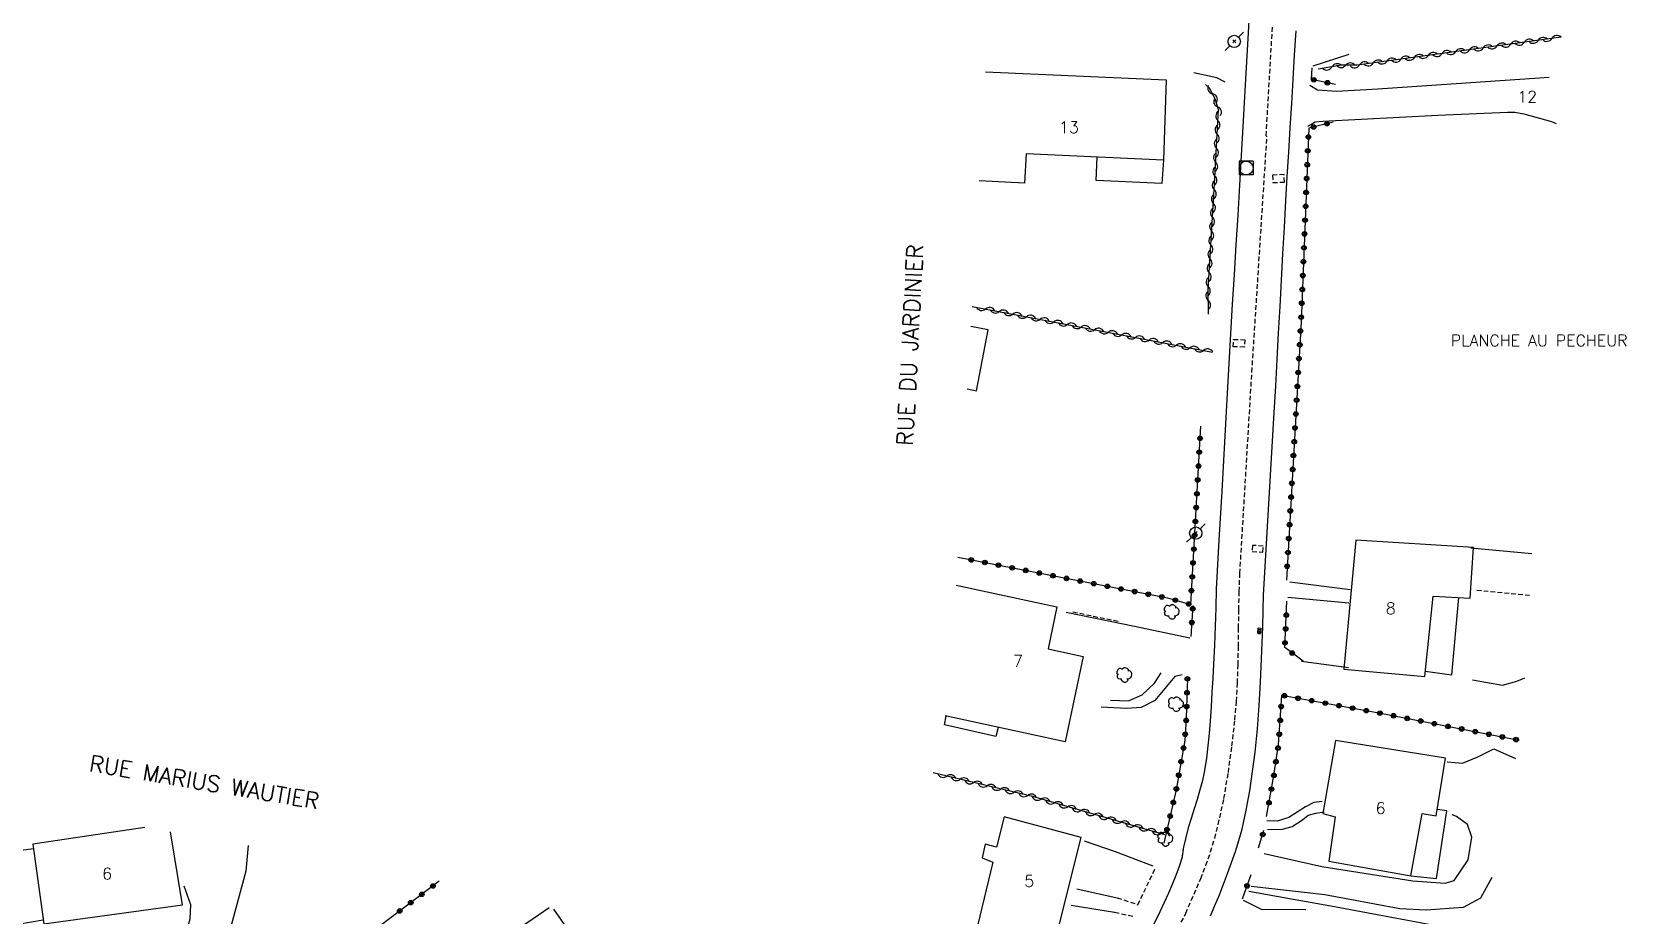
# Model space of a CAD drawing. Header units: millimetres. Extents: x 149000 to 150004, y 153000 to 154002.
# Drawn here: x 149618.2 to 149790.6, y 153396.6 to 153492.1 of the extents above; entities that cross this region are included whole.
import ezdxf
from ezdxf.enums import TextEntityAlignment as Align

# ---------------------------------------------------------------- set-up
doc = ezdxf.new("R2010")
doc.units = ezdxf.units.MM
doc.linetypes.add('DASHED', pattern=[0.75, 0.5, -0.25])
doc.layers.get('0').update_dxf_attribs({"linetype": 'CONTINUOUS'})
for name, color, linetype in [('W0001', 6, 'DASHED'), ('W0014', 7, 'CONTINUOUS'), ('W0017', 7, 'CONTINUOUS'), ('W0101', 7, 'CONTINUOUS'), ('W0104', 1, 'CONTINUOUS'), ('W0112', 1, 'DASHED'), ('W0300', 7, 'CONTINUOUS'), ('W0310', 3, 'CONTINUOUS'), ('W0323', 7, 'CONTINUOUS'), ('W0401', 7, 'CONTINUOUS'), ('W0420', 7, 'CONTINUOUS'), ('W0473', 7, 'CONTINUOUS'), ('W0983', 7, 'CONTINUOUS'), ('W0989', 7, 'CONTINUOUS'), ('W0991', 7, 'CONTINUOUS')]:
    doc.layers.add(name, color=color, linetype=linetype)
doc.styles.get("Standard").update_dxf_attribs({"font": 'romans.shx', "width": 0.85})

# ---------------------------------------------------------------- blocks, each defined once
blk = doc.blocks.new('T473')
for p, q in [((-0.166667, 0.166667), (0.166667, -0.166667)), ((-0.166667, -0.166667), (0.166667, 0.166667)), ((0.500001, 0.500001), (1.000002, 1.000002)), ((-1.000002, -1.000002), (-0.500001, -0.500001))]:
    blk.add_line(p, q)
blk.add_ellipse((0, 0), major_axis=(0.471405, 0.471405), ratio=1, start_param=5.4977871438, end_param=11.780972451)
blk = doc.blocks.new('T420')
for p, q in [((0.75, 0.75), (-0.75, 0.75)), ((-0.75, 0.75), (-0.75, -0.75)), ((0.75, 0.75), (0.75, -0.75)), ((0.75, -0.75), (-0.75, -0.75))]:
    blk.add_line(p, q)
blk.add_ellipse((0, 0), major_axis=(-0.53, 0.53), ratio=1, start_param=3.926991, end_param=10.210176)
blk = doc.blocks.new('T300')
for p, q in [((-0.8, 0.51), (-0.86, 0.34)), ((-0.86, 0.34), (-0.86, 0.17)), ((-0.86, 0.17), (-0.74, 0.06)), ((-0.69, 0.63), (-0.8, 0.51)), ((-0.8, -0.06), (-0.74, 0.06)), ((-0.74, 0.06), (-0.69, 0.11)), ((-0.57, 0.69), (-0.69, 0.63)), ((-0.46, 0.69), (-0.57, 0.69)), ((-0.29, 0.63), (-0.46, 0.69)), ((-0.29, 0.63), (-0.17, 0.74)), ((-0.23, 0.57), (-0.29, 0.63)), ((-0.17, 0.74), (-0.06, 0.8)), ((-0.06, 0.8), (0.06, 0.8)), ((0.06, 0.8), (0.23, 0.74)), ((0.23, 0.74), (0.34, 0.63)), ((0.34, 0.63), (0.4, 0.51)), ((0.46, 0.46), (0.34, 0.46)), ((0.4, 0.51), (0.4, 0.46)), ((0.57, 0.4), (0.46, 0.46)), ((0.57, 0.4), (0.69, 0.29)), ((0.69, 0.29), (0.74, 0.17)), ((0.74, 0.06), (0.69, -0.17)), ((0.74, 0.17), (0.74, 0.06)), ((-0.8, -0.17), (-0.8, -0.06)), ((-0.8, -0.23), (-0.8, -0.17)), ((-0.74, -0.34), (-0.8, -0.23)), ((-0.69, -0.4), (-0.74, -0.34)), ((-0.51, -0.46), (-0.69, -0.4)), ((-0.4, -0.46), (-0.51, -0.46)), ((-0.4, -0.46), (-0.34, -0.46)), ((-0.34, -0.46), (-0.34, -0.4)), ((-0.34, -0.51), (-0.34, -0.46)), ((-0.29, -0.63), (-0.34, -0.51)), ((-0.17, -0.74), (-0.29, -0.63)), ((-0.06, -0.8), (-0.17, -0.74)), ((0.06, -0.8), (-0.06, -0.8)), ((0.17, -0.74), (0.06, -0.8)), ((0.23, -0.69), (0.17, -0.74)), ((0.29, -0.46), (0.23, -0.46)), ((0.29, -0.63), (0.23, -0.69)), ((0.46, -0.4), (0.29, -0.46)), ((0.34, -0.51), (0.29, -0.63)), ((0.34, -0.51), (0.34, -0.46)), ((0.57, -0.34), (0.46, -0.4)), ((0.63, -0.29), (0.57, -0.34)), ((0.69, -0.17), (0.63, -0.29))]:
    blk.add_line(p, q)
blk = doc.blocks.new('T401')
for p, q in [((-0.3, 0.3), (0, 0.3)), ((-0.3, -0.25), (-0.3, 0.3)), ((-0.3, 0.15), (0, 0.15)), ((-0.3, 0), (0, 0)), ((0, 0.3), (0, -0.25)), ((-0.3, -0.15), (0, -0.15)), ((-0.3, -0.25), (-0.3, -0.3)), ((-0.3, -0.3), (0, -0.3)), ((0, -0.3), (0, -0.25))]:
    blk.add_line(p, q)
blk = doc.blocks.new('t310o')
at = {"color": 0, "linetype": 'Continuous'}
for centre, start, end in [((-0.5, 0.38), 216.8699, 323.1304), ((0.5, -0.37), 36.8699, 143.1303)]:
    blk.add_arc(centre, 0.625, start, end, dxfattribs=at)
blk = doc.blocks.new('t323o')
at = {"color": 0, "linetype": 'Continuous'}
for radius in [0.25, 0.15]:
    blk.add_circle((0, 0), radius, dxfattribs=at)

msp = doc.modelspace()

# ---------------------------------------------------------------- linework, layer by layer
at = {"layer": 'W0001'}
msp.add_lwpolyline([(149741.16, 153393.1), (149742.95, 153396.77), (149744.58, 153400.52), (149745.14, 153401.96), (149745.64, 153403.41), (149746.09, 153404.88), (149746.47, 153406.38), (149747.08, 153409.18), (149747.56, 153412.01), (149747.95, 153414.86), (149748.27, 153417.71), (149748.44, 153419.68), (149748.55, 153421.67), (149748.62, 153423.65), (149748.65, 153425.63), (149748.67, 153427.61), (149748.69, 153429.59), (149748.73, 153431.57), (149748.81, 153433.55), (149750.11, 153455.33), (149751.74, 153480.81), (149751.65, 153480.89), (149752.34, 153492.8)], dxfattribs=at)
at = {"layer": 'W0014'}
for points in [[(149749.85, 153494.6), (149749.67, 153491.42), (149749.49, 153488.25), (149749.31, 153485.08), (149749.13, 153481.9), (149748.94, 153478.73), (149748.76, 153475.52), (149748.57, 153472.31), (149748.37, 153469.1), (149748.18, 153465.89), (149747.99, 153462.68), (149747.8, 153459.47), (149747.61, 153456.26), (149747.43, 153453.05), (149747.13, 153447.75), (149746.84, 153442.45), (149746.55, 153437.15), (149746.26, 153431.84)], [(149751.36, 153431.19), (149751.66, 153436.13), (149751.95, 153441.07), (149752.24, 153446.01), (149752.52, 153450.95), (149752.69, 153453.81), (149752.85, 153456.67), (149753, 153459.54), (149753.16, 153462.4), (149753.31, 153465.26), (149753.47, 153468.12), (149753.63, 153470.98), (149753.79, 153473.85), (149753.94, 153476.47), (149754.1, 153479.1), (149754.26, 153481.73), (149754.41, 153484.36), (149754.57, 153486.98), (149754.73, 153489.61), (149754.88, 153492.24)], [(149746.26, 153431.84), (149746.2, 153429.82), (149746.13, 153427.79), (149746.05, 153425.76), (149745.96, 153423.73), (149745.88, 153422.19), (149745.79, 153420.65), (149745.69, 153419.11), (149745.58, 153417.57), (149745.47, 153416.23), (149745.36, 153414.88), (149745.21, 153413.54), (149744.99, 153412.2), (149744.77, 153411.15), (149744.49, 153410.11), (149744.19, 153409.08), (149743.87, 153408.06), (149743.54, 153407.03), (149743.23, 153406), (149742.95, 153404.97), (149742.7, 153403.92), (149742.68, 153403.79), (149742.66, 153403.65), (149742.64, 153403.51), (149742.63, 153403.38), (149742.62, 153403.24), (149742.6, 153403.1), (149742.58, 153402.97), (149742.55, 153402.83), (149742.25, 153401.83), (149741.89, 153400.85), (149741.49, 153399.88), (149741.08, 153398.93), (149740.16, 153396.92), (149739.19, 153394.93)], [(149745.62, 153396.5), (149746.11, 153397.63), (149746.59, 153398.76), (149747.05, 153399.91), (149747.48, 153401.07), (149747.91, 153402.25), (149748.33, 153403.44), (149748.71, 153404.65), (149749.04, 153405.87), (149749.5, 153407.93), (149749.87, 153410.02), (149750.18, 153412.11), (149750.45, 153414.21), (149750.71, 153416.73), (149750.89, 153419.26), (149751.03, 153421.78), (149751.15, 153424.31), (149751.23, 153426.04), (149751.29, 153427.76), (149751.33, 153429.49), (149751.36, 153431.21)]]:
    msp.add_lwpolyline(points, dxfattribs=at)
at = {"layer": 'W0017'}
for points in [[(149756.72, 153488.45), (149760.62, 153489.72)], [(149747.2, 153486.69), (149746.33, 153487.15), (149743.82, 153487.7)], [(149756.36, 153486.34), (149757.22, 153485.86), (149759.26, 153485.69), (149763.74, 153485.97), (149782.24, 153487.23)], [(149756.15, 153481.93), (149756.5, 153482.11), (149756.95, 153482.38), (149757.79, 153482.46), (149770.23, 153483.1), (149777.74, 153483.44), (149778.53, 153483.44), (149779.51, 153483.24), (149782.52, 153482.42), (149783.01, 153482.21)], [(149773.78, 153436.32), (149780.39, 153435.69)], [(149754.2, 153432.63), (149760.74, 153431.78)], [(149760.58, 153430.33), (149754.01, 153430.93)], [(149730.01, 153429.35), (149737.42, 153427.83), (149743.41, 153426.58)], [(149734.83, 153419.84), (149736.77, 153419.77), (149738.25, 153420.39), (149739.58, 153421.67), (149740.29, 153422.79)], [(149755.47, 153424.03), (149760.56, 153423.37)], [(149742.55, 153422.57), (149741.79, 153422.37), (149739.6, 153419.79), (149738.12, 153419.03), (149736.6, 153418.92), (149733.82, 153419.07)], [(149773.95, 153422.01), (149777.22, 153421.45), (149778.77, 153421.87), (149779.63, 153422.25)], [(149771.24, 153413.14), (149772.87, 153413), (149774.55, 153413.7), (149776.29, 153414.57), (149778.61, 153413.5)], [(149757.69, 153408.88), (149756.79, 153408.77), (149755.9, 153408.27), (149754.1, 153407.15), (149752.85, 153406.75), (149751.73, 153406.76)], [(149751.42, 153403.24), (149757.68, 153401.82), (149767.53, 153400.27), (149771.01, 153400.04), (149772, 153400.32), (149773.49, 153402.57), (149773.91, 153405.02), (149773.42, 153406.36), (149772.25, 153407.24), (149771.78, 153407.42)], [(149751.78, 153405.85), (149753.41, 153405.87), (149754.45, 153406.17), (149755.57, 153406.89), (149756.18, 153407.38), (149757.03, 153407.6), (149757.93, 153407.74)], [(149641.56, 153404.1), (149641.32, 153401.32), (149639.5, 153394.65), (149636.23, 153388.17), (149632.53, 153381.42), (149631.69, 153379.01)], [(149739.42, 153401.86), (149735.35, 153403.43), (149732.02, 153404.56)], [(149776.07, 153400.65), (149774.83, 153398.41), (149772.97, 153397.38), (149768.95, 153397.09), (149766.09, 153397.25), (149757.98, 153398.78), (149750.04, 153399.66)], [(149628.57, 153379.71), (149630.42, 153384.2), (149633.39, 153389.57), (149635.29, 153396.18), (149635.37, 153397.69), (149634.63, 153399.71)], [(149731.17, 153399.41), (149735.54, 153398.45)], [(149735.26, 153396.86), (149730.57, 153397.62)], [(149749.17, 153398.18), (149751.1, 153397.21), (149755.95, 153397.18)]]:
    msp.add_lwpolyline(points, dxfattribs=at)
at = {"layer": 'W0101'}
for points in [[(149721.29, 153487.79), (149740.84, 153486.95), (149740.55, 153478.25), (149725.68, 153478.94), (149725.53, 153475.76), (149720.62, 153476)], [(149720.32, 153453.29), (149721.57, 153459.9), (149719.72, 153460.26)], [(149719.33, 153453.5), (149720.32, 153453.29)], [(149718.11, 153432.25), (149729.01, 153429.93), (149728.08, 153425.39), (149731.87, 153424.54), (149729.9, 153415.3), (149716.95, 153418.12)], [(149630.37, 153406.06), (149618.27, 153404.26), (149619.45, 153395.63)], [(149619.45, 153395.63), (149634.45, 153397.68), (149633.16, 153405.57)], [(149674.12, 153397.35), (149668.14, 153393.26), (149670.59, 153389.86), (149670.59, 153389.89), (149663.58, 153385.13), (149667.99, 153379.21)], [(149667.99, 153379.21), (149680.92, 153388.17), (149674.61, 153397.23)]]:
    msp.add_lwpolyline(points, dxfattribs=at)
for points in [[(149761.35, 153437.12), (149760.05, 153423.19), (149768.81, 153422.4), (149769.73, 153431.08), (149773.71, 153430.86), (149774.08, 153436.35)], [(149759.14, 153415.47), (149757.77, 153407.55), (149759.11, 153407.22), (149758.42, 153402.42), (149767.31, 153400.82), (149768.54, 153407.57), (149770.05, 153407.32), (149771.05, 153413.54)], [(149728.73, 153393.33), (149731.64, 153404.96), (149723.3, 153407.2), (149722.48, 153403.94), (149721.26, 153404.24), (149720.93, 153402.76), (149722.09, 153402.3), (149720.43, 153395.4)]]:
    msp.add_lwpolyline(points, close=True, dxfattribs=at)
at = {"layer": 'W0104'}
for points in [[(149740.54, 153478.25), (149740.55, 153478.25), (149740.38, 153475.71), (149733.25, 153476.05), (149733.37, 153478.59), (149733.37, 153478.59)], [(149768.86, 153422.95), (149771.74, 153422.57), (149772.49, 153430.93)], [(149722.67, 153416.87), (149722.43, 153415.9), (149716.87, 153417.16), (149717.05, 153418.1)], [(149767.31, 153400.82), (149770.08, 153400.53), (149771.18, 153407.84), (149770.16, 153408)], [(149619.39, 153396.02), (149616.85, 153395.6), (149615.67, 153403.41), (149618.33, 153403.77)]]:
    msp.add_lwpolyline(points, dxfattribs=at)
at = {"layer": 'W0112'}
for points in [[(149752.38, 153475.81), (149753.64, 153475.88), (149753.6, 153476.69), (149752.33, 153476.62)], [(149749.31, 153458.03), (149748.09, 153458.05), (149748.11, 153458.84), (149749.33, 153458.82), (149749.31, 153458.03)], [(149750.14, 153435.91), (149751.29, 153435.85), (149751.32, 153436.5), (149750.18, 153436.56)]]:
    msp.add_lwpolyline(points, close=True, dxfattribs=at)
for points in [[(149774.43, 153431.73), (149780.13, 153431.19)], [(149730.75, 153429.37), (149735.74, 153428.35)], [(149737.77, 153397.7), (149739.62, 153401.56)], [(149737.23, 153396.42), (149735.26, 153396.86)], [(149735.54, 153398.45), (149737.77, 153397.7)]]:
    msp.add_lwpolyline(points, dxfattribs=at)
at = {"layer": 'W0300'}
msp.add_lwpolyline([(149749.76, 153399.18), (149754.4, 153398.34), (149759.04, 153397.49), (149763.67, 153396.63), (149768.31, 153395.76), (149774.3, 153394.63), (149774.85, 153394.52)], dxfattribs=at)
at = {"layer": 'W0310'}
for points in [[(149783.54, 153491.55), (149761.51, 153488.52), (149759.79, 153488.52), (149757.29, 153488.09)], [(149745.41, 153461.58), (149745.37, 153464.24), (149746.08, 153475.7), (149746.07, 153475.7), (149746.5, 153483.71), (149746.1, 153484.95), (149745.53, 153486.04), (149745.1, 153486.44)], [(149719.84, 153462.42), (149745.85, 153457.48)], [(149740.7, 153405.27), (149726.51, 153409.36), (149715.65, 153411.97)]]:
    msp.add_lwpolyline(points, dxfattribs=at)
at = {"layer": 'W0323'}
for points in [[(149759.14, 153486.44), (149756.57, 153486.98), (149756.62, 153488.23)], [(149758.91, 153482.36), (149756.25, 153481.71), (149755.42, 153460.74), (149753.84, 153432.81)], [(149743.49, 153430.17), (149744.58, 153449.48)], [(149718.29, 153435.29), (149740.97, 153430.88), (149743.49, 153430.17)], [(149743.73, 153430.08), (149743.51, 153426.72)], [(149755.64, 153424.05), (149753.67, 153425.51), (149753.9, 153430.52)], [(149743.14, 153422.21), (149743.01, 153417.87), (149742.85, 153415.46), (149741.92, 153410.11), (149740.59, 153404.37)], [(149751.69, 153407.25), (149752.45, 153411.46), (149753, 153415.01), (149753.35, 153420.36), (149753.52, 153420.32), (149763.84, 153418.45), (149779.01, 153415.5)], [(149750.84, 153403.86), (149751.41, 153405.75)], [(149662.23, 153400.24), (149653.15, 153393.41), (149632.23, 153378.82)], [(149749.1, 153398.32), (149750.03, 153400.98)]]:
    msp.add_lwpolyline(points, dxfattribs=at)

# ---------------------------------------------------------------- block references
at = {"layer": 'W0300'}
for p in [(149741.48, 153429.37), (149736.36, 153422.55), (149741.94, 153419.39), (149740.79, 153404.81)]:
    msp.add_blockref('T300', p, dxfattribs=at)
at = {"layer": 'W0310'}
for p, rotation in [((149781.07, 153491.21), 187.820132810064), ((149782.55, 153491.42), 187.820132810064), ((149769.18, 153489.58), 187.820132810064), ((149770.67, 153489.78), 187.820132810064), ((149772.15, 153489.99), 187.820132810064), ((149773.64, 153490.19), 187.820132810064), ((149775.12, 153490.39), 187.820132810064), ((149776.61, 153490.6), 187.820132810064), ((149778.1, 153490.8), 187.820132810064), ((149779.58, 153491.01), 187.820132810064), ((149758.77, 153488.34), 189.870642846086), ((149760.25, 153488.52), 180.0668172055506), ((149761.75, 153488.56), 187.820132810064), ((149763.24, 153488.76), 187.820132810064), ((149764.72, 153488.97), 187.820132810064), ((149766.21, 153489.17), 187.820132810064), ((149767.69, 153489.37), 187.820132810064), ((149745.86, 153485.42), 117.6891700349513), ((149746.4, 153484.02), 107.5189606266632), ((149746.43, 153482.54), 86.92407998896559), ((149746.35, 153481.04), 86.92407998896559), ((149746.27, 153479.54), 86.92407998896559), ((149746.19, 153478.04), 86.92407998896559), ((149746.04, 153475.06), 86.48620606677694), ((149746.11, 153476.55), 86.92407998896559), ((149745.95, 153473.56), 86.48620606677694), ((149745.85, 153472.06), 86.48620606677694), ((149745.76, 153470.57), 86.48620606677694), ((149745.67, 153469.07), 86.48620606677694), ((149745.58, 153467.57), 86.48620606677694), ((149745.49, 153466.08), 86.48620606677694), ((149745.39, 153464.58), 86.48620606677694), ((149745.39, 153463.08), 90.83999071658013), ((149721.31, 153462.14), 349.234826786959), ((149722.79, 153461.86), 349.234826786959), ((149724.26, 153461.58), 349.234826786959), ((149725.73, 153461.3), 349.234826786959), ((149727.21, 153461.02), 349.234826786959), ((149728.68, 153460.74), 349.234826786959), ((149730.15, 153460.46), 349.234826786959), ((149731.63, 153460.18), 349.234826786959), ((149733.1, 153459.9), 349.234826786959), ((149734.58, 153459.62), 349.234826786959), ((149736.05, 153459.34), 349.234826786959), ((149737.52, 153459.06), 349.234826786959), ((149739, 153458.78), 349.234826786959), ((149740.47, 153458.5), 349.234826786959), ((149741.94, 153458.22), 349.234826786959), ((149743.42, 153457.94), 349.234826786959), ((149744.89, 153457.66), 349.234826786959), ((149717.11, 153411.62), 166.5175432946141), ((149718.56, 153411.27), 166.5175432946141), ((149720.02, 153410.92), 166.5175432946141), ((149721.48, 153410.57), 166.5175432946141), ((149722.94, 153410.22), 166.5175432946141), ((149724.4, 153409.87), 166.5175432946141), ((149725.86, 153409.52), 166.5175432946141), ((149727.31, 153409.13), 163.9076074970122), ((149728.75, 153408.72), 163.9076074970122), ((149730.19, 153408.3), 163.9076074970122), ((149731.63, 153407.88), 163.9076074970122), ((149733.07, 153407.47), 163.9076074970122), ((149734.51, 153407.05), 163.9076074970122), ((149735.95, 153406.64), 163.9076074970122), ((149737.4, 153406.22), 163.9076074970122), ((149738.84, 153405.81), 163.9076074970122), ((149740.28, 153405.39), 163.9076074970122)]:
    msp.add_blockref('t310o', p, dxfattribs=dict(at, rotation=rotation))
at = {"layer": 'W0323'}
for p, rotation in [((149756.81, 153486.93), 168.2281527661593), ((149758.28, 153486.62), 168.2281527661593), ((149756.78, 153481.83), 193.7873537926547), ((149758.23, 153482.19), 193.7873537926547), ((149756.15, 153479.25), 267.7304517326463), ((149756.21, 153480.75), 267.7304517326463), ((149756.09, 153477.75), 267.7304517326463), ((149756.03, 153476.25), 267.7304517326463), ((149755.97, 153474.75), 267.7304517326463), ((149755.92, 153473.25), 267.7304517326463), ((149755.86, 153471.75), 267.7304517326463), ((149755.8, 153470.26), 267.7304517326463), ((149755.68, 153467.26), 267.7304517326463), ((149755.74, 153468.76), 267.7304517326463), ((149755.62, 153465.76), 267.7304517326463), ((149755.56, 153464.26), 267.7304517326463), ((149755.5, 153462.76), 267.7304517326463), ((149755.44, 153461.26), 267.7304517326463), ((149755.36, 153459.76), 266.7622288157793), ((149755.28, 153458.27), 266.7622288157793), ((149755.11, 153455.27), 266.7622288157793), ((149755.19, 153456.77), 266.7622288157793), ((149755.03, 153453.77), 266.7622288157793), ((149754.94, 153452.28), 266.7622288157793), ((149754.86, 153450.78), 266.7622288157793), ((149754.77, 153449.28), 266.7622288157793), ((149744.42, 153446.65), 86.75706267317953), ((149744.5, 153448.15), 86.75706267317953), ((149754.69, 153447.78), 266.7622288157793), ((149744.33, 153445.15), 86.75706267317953), ((149754.52, 153444.79), 266.7622288157793), ((149754.6, 153446.29), 266.7622288157793), ((149744.25, 153443.65), 86.75706267317953), ((149754.43, 153443.29), 266.7622288157793), ((149744.16, 153442.15), 86.75706267317953), ((149754.35, 153441.79), 266.7622288157793), ((149744.08, 153440.66), 86.75706267317953), ((149754.26, 153440.3), 266.7622288157793), ((149744, 153439.16), 86.75706267317953), ((149754.18, 153438.8), 266.7622288157793), ((149743.83, 153436.16), 86.75706267317953), ((149743.91, 153437.66), 86.75706267317953), ((149754.09, 153437.3), 266.7622288157793), ((149719.76, 153435), 348.9888410990221), ((149721.23, 153434.72), 348.9888410990221), ((149722.7, 153434.43), 348.9888410990221), ((149743.74, 153434.67), 86.75706267317953), ((149754.01, 153435.8), 266.7622288157793), ((149724.18, 153434.14), 348.9888410990221), ((149725.65, 153433.86), 348.9888410990221), ((149727.12, 153433.57), 348.9888410990221), ((149728.59, 153433.29), 348.9888410990221), ((149730.06, 153433), 348.9888410990221), ((149731.54, 153432.71), 348.9888410990221), ((149743.66, 153433.17), 86.75706267317953), ((149753.92, 153434.31), 266.7622288157793), ((149733.01, 153432.43), 348.9888410990221), ((149734.48, 153432.14), 348.9888410990221), ((149735.95, 153431.85), 348.9888410990221), ((149737.43, 153431.57), 348.9888410990221), ((149738.9, 153431.28), 348.9888410990221), ((149740.37, 153430.99), 348.9888410990221), ((149743.57, 153431.67), 86.75706267317953), ((149741.83, 153430.64), 344.3949114287362), ((149743.27, 153430.23), 344.3949114287362), ((149743.71, 153429.71), 266.1168709536373), ((149743.61, 153428.22), 266.1168709536373), ((149753.76, 153427.53), 87.3285154087054), ((149753.83, 153429.03), 87.3285154087054), ((149753.69, 153426.03), 87.3285154087054), ((149754.46, 153424.92), 143.3822170975042), ((149743.09, 153420.63), 268.4048336040083), ((149743.13, 153422.13), 268.4048336040083), ((149743.05, 153419.13), 268.4048336040083), ((149753.27, 153419.13), 86.23428082363226), ((149753.62, 153420.3), 349.7059044918439), ((149755.1, 153420.03), 349.7059044918439), ((149756.57, 153419.77), 349.7059044918439), ((149758.05, 153419.5), 349.7059044918439), ((149759.52, 153419.23), 349.7059044918439), ((149761, 153418.96), 349.7059044918439), ((149743, 153417.64), 266.0311233153058), ((149753.17, 153417.63), 86.23428082363226), ((149762.48, 153418.69), 349.7059044918439), ((149763.95, 153418.42), 348.9991170012611), ((149765.42, 153418.14), 348.9991170012611), ((149766.9, 153417.85), 348.9991170012611), ((149768.37, 153417.57), 348.9991170012611), ((149769.84, 153417.28), 348.9991170012611), ((149742.89, 153416.14), 266.0311233153058), ((149753.07, 153416.14), 86.23428082363226), ((149771.31, 153416.99), 348.9991170012611), ((149772.79, 153416.71), 348.9991170012611), ((149774.26, 153416.42), 348.9991170012611), ((149775.73, 153416.14), 348.9991170012611), ((149777.2, 153415.85), 348.9991170012611), ((149778.68, 153415.56), 348.9991170012611), ((149742.71, 153414.65), 260.2326393163746), ((149752.94, 153414.64), 81.21254874034763), ((149742.45, 153413.17), 260.2326393163746), ((149752.71, 153413.16), 81.21254874034763), ((149742.2, 153411.7), 260.2326393163746), ((149752.49, 153411.68), 81.21254874034763), ((149741.61, 153408.76), 256.9127365949128), ((149741.94, 153410.22), 260.2326393163746), ((149751.96, 153408.73), 79.74305468402662), ((149752.22, 153410.2), 79.74305468402662), ((149741.27, 153407.29), 256.9127365949128), ((149740.93, 153405.83), 256.9127365949128), ((149751.28, 153405.29), 73.20897134337038), ((149660.34, 153398.82), 216.9344575195992), ((149661.54, 153399.72), 216.9344575195992), ((149749.59, 153399.73), 70.68503048761855), ((149657.94, 153397.02), 216.9344575195992), ((149659.14, 153397.92), 216.9344575195992)]:
    msp.add_blockref('t323o', p, dxfattribs=dict(at, rotation=rotation))
at = {"layer": 'W0401', "rotation": 358.1425281342243}
msp.add_blockref('T401', (149751.06, 153427.33), dxfattribs=at)
at = {"layer": 'W0420'}
msp.add_blockref('T420', (149749.49, 153477.39), dxfattribs=at)
at = {"layer": 'W0473'}
for p in [(149748.2, 153491.09), (149744.04, 153437.9)]:
    msp.add_blockref('T473', p, dxfattribs=at)

# ---------------------------------------------------------------- texts
at = {"layer": 'W0983'}
msp.add_text('PLANCHE AU PECHEUR   ', height=1.25, dxfattribs=at).set_placement((149782.46, 153458.73), align=Align.MIDDLE_CENTER)
at = {"layer": 'W0989'}
for s, rotation, p in [('RUE DU JARDINIER   ', 87.0003, (149713.43, 153447.3)), ('RUE MARIUS WAUTIER', 350.508, (149624.29, 153412.17))]:
    msp.add_text(s, height=1.75, rotation=rotation, dxfattribs=at).set_placement(p)
at = {"layer": 'W0991'}
for s, p in [('12', (149779.88, 153485.09)), ('13', (149730.32, 153481.8)), ('8', (149765.13, 153429.76)), ('7', (149724.8, 153424.07)), ('6', (149764.03, 153408.14)), ('6', (149626.3, 153401.05)), ('5', (149726.03, 153400.26))]:
    msp.add_text(s, height=1.25, dxfattribs=at).set_placement(p, align=Align.MIDDLE_CENTER)

doc.saveas('drawing.dxf')
